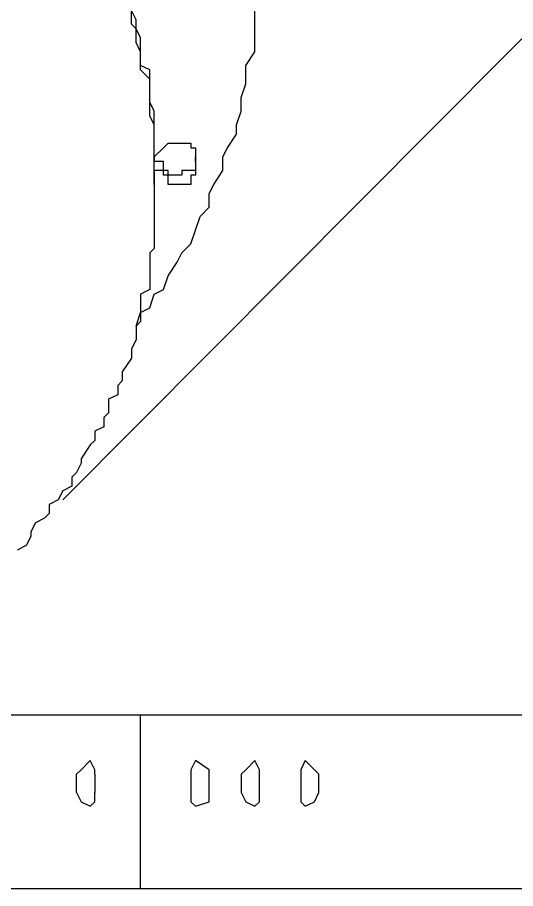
# Model space of a CAD drawing. Header units: millimetres. Extents: x 37084 to 180780, y -153145 to -16322.
# Drawn here: x 75888.5 to 76115, y -116957.4 to -116561.1 of the extents above; entities that cross this region are included whole.
import ezdxf

# ---------------------------------------------------------------- set-up
doc = ezdxf.new("R2010")
doc.units = ezdxf.units.MM
doc.header["$MEASUREMENT"] = 0
doc.linetypes.add('CONTINU', pattern=[0])
doc.layers.add('00', color=5, linetype='Continuous', lineweight=9)

# ---------------------------------------------------------------- blocks, each defined once
blk = doc.blocks.new('MBA')
at = {"color": 0, "linetype": 'ByBlock', "lineweight": 25}
for points in [[(1958312.05, 285257.6), (1958312.05, 285261.76), (1958312.05, 285263.84), (1958312.05, 285268), (1958312.05, 285270.08), (1958312.05, 285274.24), (1958312.05, 285276.32), (1958312.05, 285278.4), (1958312.05, 285282.56), (1958312.05, 285284.64), (1958309.97, 285288.81), (1958309.97, 285290.89), (1958309.97, 285295.05), (1958309.97, 285297.13), (1958309.97, 285299.21), (1958309.97, 285303.37), (1958305.81, 285305.45), (1958305.81, 285309.61), (1958305.81, 285311.69), (1958305.81, 285315.85), (1958305.81, 285317.93), (1958303.73, 285322.09), (1958303.73, 285324.17), (1958303.73, 285326.25), (1958301.65, 285330.41)], [(1958676.08, 285515.54), (1958270.45, 285107.83)], [(1958312.05, 285257.6), (1958312.05, 285261.76), (1958312.05, 285263.84), (1958312.05, 285268), (1958312.05, 285270.08), (1958312.05, 285274.24), (1958312.05, 285276.32), (1958312.05, 285278.4), (1958309.97, 285282.56), (1958309.97, 285284.64), (1958309.97, 285288.81), (1958309.97, 285295.05), (1958309.97, 285297.13), (1958309.97, 285299.21), (1958305.81, 285303.37), (1958305.81, 285305.45), (1958305.81, 285309.61), (1958305.81, 285311.69), (1958303.73, 285315.85), (1958303.73, 285317.93), (1958303.73, 285322.09), (1958301.65, 285324.17), (1958301.65, 285326.25), (1958301.65, 285330.41)], [(1958303.73, 285186.88), (1958305.81, 285193.12), (1958309.97, 285195.2), (1958312.05, 285201.44), (1958316.21, 285203.52), (1958318.29, 285209.76), (1958322.45, 285216), (1958324.53, 285220.16), (1958328.69, 285224.32), (1958330.77, 285230.56), (1958332.85, 285236.8), (1958337.01, 285240.96), (1958337.01, 285247.2), (1958339.09, 285251.36), (1958343.25, 285257.6), (1958343.25, 285263.84), (1958345.34, 285268), (1958349.5, 285274.24), (1958349.5, 285278.4), (1958351.58, 285284.64), (1958351.58, 285290.89), (1958353.66, 285297.13), (1958353.66, 285299.21), (1958353.66, 285305.45), (1958357.82, 285311.69), (1958357.82, 285317.93), (1958357.82, 285324.17), (1958357.82, 285330.41)], [(1958312.05, 285263.84), (1958316.21, 285268), (1958318.29, 285270.08), (1958322.45, 285270.08), (1958324.53, 285270.08), (1958328.69, 285270.08), (1958328.69, 285268), (1958330.77, 285268), (1958330.77, 285263.84)], [(1958312.05, 285263.84), (1958312.05, 285261.76)], [(1958330.77, 285263.84), (1958330.77, 285261.76), (1958330.77, 285257.6), (1958328.69, 285257.6), (1958324.53, 285257.6), (1958324.53, 285255.52), (1958322.45, 285255.52), (1958318.29, 285255.52), (1958318.29, 285257.6), (1958316.21, 285257.6), (1958316.21, 285261.76), (1958312.05, 285261.76), (1958312.05, 285263.84)], [(1958330.77, 285261.76), (1958330.77, 285263.84)], [(1958330.77, 285261.76), (1958330.77, 285257.6), (1958330.77, 285255.52), (1958328.69, 285255.52), (1958328.69, 285251.36), (1958324.53, 285251.36), (1958322.45, 285251.36), (1958318.29, 285251.36), (1958318.29, 285255.52), (1958316.21, 285255.52), (1958316.21, 285257.6), (1958312.05, 285257.6), (1958312.05, 285261.76)], [(1958312.05, 285257.6), (1958312.05, 285251.36)], [(1958312.05, 285251.36), (1958312.05, 285257.6)], [(1958312.05, 285251.36), (1958312.05, 285247.2), (1958312.05, 285243.04), (1958312.05, 285240.96), (1958312.05, 285234.72), (1958312.05, 285230.56), (1958312.05, 285228.48), (1958312.05, 285222.24), (1958309.97, 285220.16), (1958309.97, 285216), (1958309.97, 285213.92), (1958309.97, 285207.68), (1958309.97, 285203.52), (1958305.81, 285201.44), (1958305.81, 285195.2), (1958305.81, 285193.12), (1958305.81, 285188.96), (1958303.73, 285186.88), (1958303.73, 285180.64), (1958301.65, 285176.48), (1958301.65, 285174.4), (1958301.65, 285172.32), (1958297.49, 285166.08), (1958297.49, 285161.92), (1958295.41, 285159.84), (1958295.41, 285155.67), (1958291.25, 285153.59), (1958291.25, 285147.35), (1958289.17, 285145.27), (1958289.17, 285141.11), (1958285.01, 285139.03), (1958285.01, 285134.87), (1958282.93, 285132.79), (1958278.77, 285126.55), (1958278.77, 285124.47), (1958276.69, 285120.31), (1958274.61, 285118.23), (1958274.61, 285114.07), (1958270.45, 285111.99), (1958268.37, 285107.83), (1958264.21, 285105.75), (1958264.21, 285101.59), (1958262.13, 285099.51), (1958257.97, 285097.43), (1958255.89, 285093.27), (1958255.89, 285091.19), (1958253.81, 285087.03), (1958249.65, 285084.95)], [(1958199.72, 285010.06), (1958513.83, 285010.06)], [(1958305.81, 284931.02), (1958305.81, 285010.06)], [(1958285.01, 284983.02), (1958285.01, 284985.1), (1958282.93, 284989.26), (1958278.77, 284985.1), (1958276.69, 284983.02)], [(1958337.01, 284983.02), (1958337.01, 284985.1), (1958330.77, 284989.26), (1958328.69, 284985.1), (1958328.69, 284983.02)], [(1958359.9, 284983.02), (1958359.9, 284985.1), (1958357.82, 284989.26), (1958353.66, 284985.1), (1958351.58, 284983.02)], [(1958386.94, 284983.02), (1958384.86, 284985.1), (1958380.7, 284989.26), (1958378.62, 284985.1), (1958378.62, 284983.02)], [(1958276.69, 284974.7), (1958276.69, 284983.02)], [(1958285.01, 284983.02), (1958285.01, 284974.7)], [(1958328.69, 284983.02), (1958328.69, 284974.7)], [(1958337.01, 284974.7), (1958337.01, 284983.02)], [(1958351.58, 284983.02), (1958351.58, 284974.7)], [(1958359.9, 284974.7), (1958359.9, 284983.02)], [(1958378.62, 284983.02), (1958378.62, 284974.7)], [(1958386.94, 284974.7), (1958386.94, 284983.02)], [(1958276.69, 284974.7), (1958278.77, 284970.54), (1958282.93, 284968.46), (1958285.01, 284970.54), (1958285.01, 284974.7)], [(1958328.69, 284974.7), (1958328.69, 284970.54), (1958330.77, 284968.46), (1958337.01, 284970.54), (1958337.01, 284974.7)], [(1958351.58, 284974.7), (1958353.66, 284970.54), (1958357.82, 284968.46), (1958359.9, 284970.54), (1958359.9, 284974.7)], [(1958378.62, 284974.7), (1958378.62, 284970.54), (1958380.7, 284968.46), (1958384.86, 284970.54), (1958386.94, 284974.7)], [(1958199.72, 284931.02), (1958542.95, 284931.02)]]:
    blk.add_lwpolyline(points, dxfattribs=at)

msp = doc.modelspace()

# ---------------------------------------------------------------- block references
at = {"layer": '00', "linetype": 'CONTINU', "lineweight": 20}
msp.add_blockref('MBA', (-1882361.32, -401888.42, 0), dxfattribs=at)

doc.saveas('drawing.dxf')
